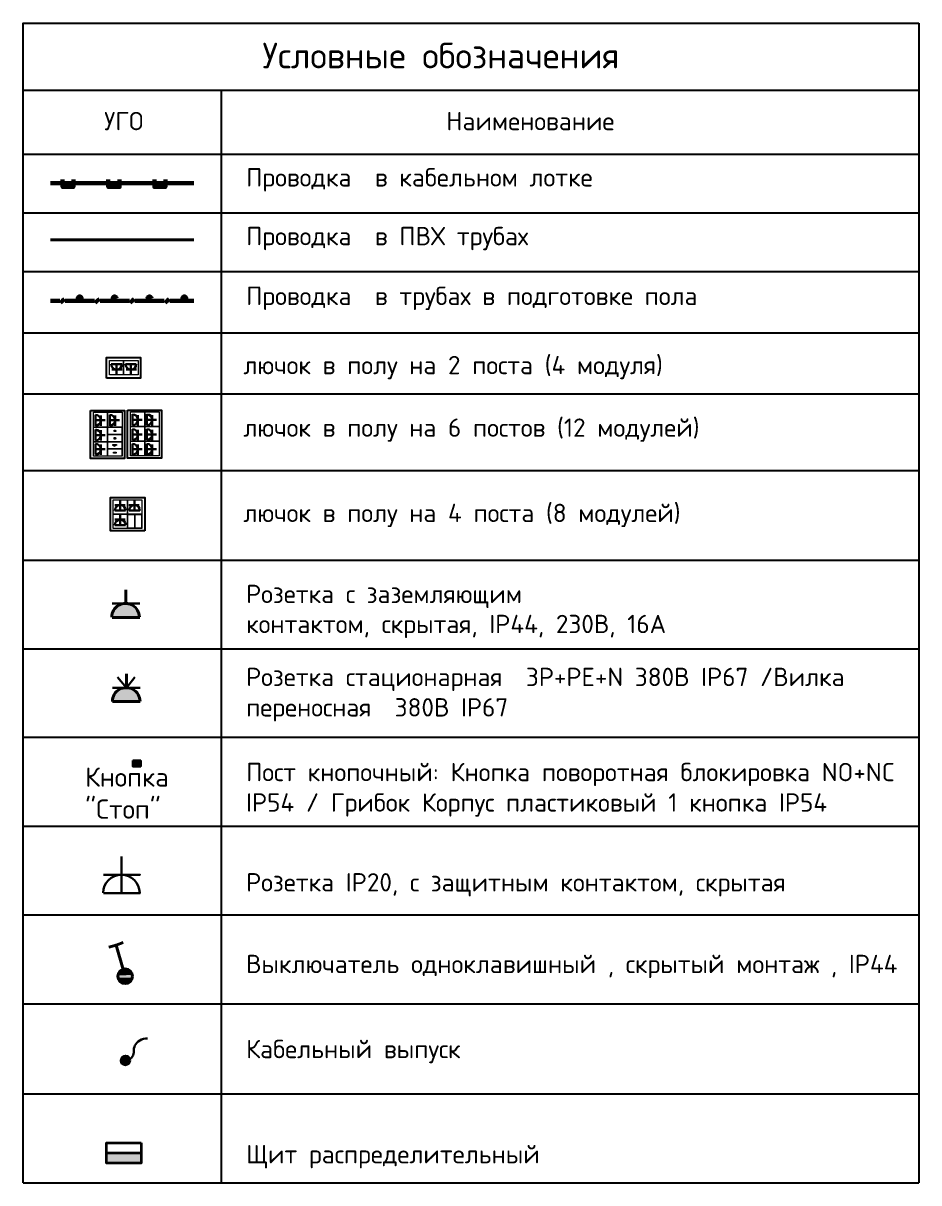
# Model space of a CAD drawing. Header units: millimetres. Extents: x -32 to 417638015, y -35 to 175284279.
# Drawn here: x 416202413 to 416213508, y 175229005 to 175243374 of the extents above; entities that cross this region are included whole.
import ezdxf

# ---------------------------------------------------------------- set-up
doc = ezdxf.new("R2010")
doc.units = ezdxf.units.MM
for name, color, linetype in [('PDF _!!ОБН', 5, 'Continuous'), ('PDF __ЭМ_гофра', 5, 'Continuous'), ('PDF __ЭМ_Кабельный вывод', 1, 'Continuous'), ('PDF __ЭМ_Розетки быт', 5, 'Continuous'), ('PDF _SHTAMPS', 7, 'Continuous'), ('PDF _СС_розетки', 7, 'Continuous'), ('PDF _Текст', 7, 'Continuous'), ('PDF _ЭОМ_Щит', 5, 'Continuous'), ('ВНУТРЯНКА', 1, 'Continuous')]:
    doc.layers.add(name, color=color, linetype=linetype)
for name, color, linetype, true_color in [('PDF __ЭМ_В полу', 7, 'Continuous', 0x952500), ('PDF __ЭМ_Лоток', 7, 'Continuous', 0x0000b8), ('PDF __ЭМ_розетки', 7, 'Continuous', 0x0000dd), ('PDF __ЭМ_Розетки комп', 7, 'Continuous', 0x545454), ('PDF _ЭОМ _розетки', 7, 'Continuous', 0xeb0000)]:
    doc.layers.add(name, color=color, linetype=linetype, true_color=true_color)
doc.layers.add('Электро', color=250, linetype='Continuous', lineweight=25)
doc.layers.add('ЭОМ_Кабель для СУП', color=150, linetype='Continuous', lineweight=9)
doc.styles.add('ELine', font='txt.shx')
doc.styles.add('PDF ISOCPEUR', font='isocpeur.ttf')
doc.linetypes.add('TRAY', pattern='A,12.119257,["_",ELine,S=4.5,R=90,X=0,Y=-1.555839],0.750382,["_",ELine,S=4.5,R=0,X=0,Y=-0.805849],1.314849,["_",ELine,S=4.5,R=0,X=0,Y=-0.805849],2.250029,["_",ELine,S=4.5,R=90,X=0,Y=-1.555839],13.565483', length=30)

# ---------------------------------------------------------------- blocks, each defined once
blk = doc.blocks.new('Блок из 6 розеток .')
at = {"layer": 'PDF _СС_розетки', "linetype": 'Continuous', "lineweight": 20, "transparency": 33554687}
for points in [[(-391, 566), (-213, 566), (-213, 388), (-391, 388)], [(-391, 388), (-213, 388), (-213, 205), (-391, 205)], [(-391, 388), (-213, 388), (-213, 205), (-391, 205)], [(-391, 205), (-213, 205), (-213, 22), (-391, 22)]]:
    blk.add_lwpolyline(points, close=True, dxfattribs=at)
at = {"layer": 'PDF _ЭОМ _розетки', "color": 3, "linetype": 'Continuous', "lineweight": 25, "transparency": 33554687}
blk.add_lwpolyline([(0, 0), (-422, 0), (-422, 596), (0, 596)], close=True, dxfattribs=at)
at = {"layer": 'PDF _ЭОМ _розетки', "color": 7, "linetype": 'Continuous', "lineweight": 20, "transparency": 33554687}
for points in [[(-36, 388), (-213, 388), (-213, 566), (-36, 566)], [(-36, 205), (-213, 205), (-213, 388), (-36, 388)], [(-36, 22), (-213, 22), (-213, 205), (-36, 205)]]:
    blk.add_lwpolyline(points, close=True, dxfattribs=at)
at = {"layer": 'ВНУТРЯНКА', "color": 5, "lineweight": 30, "ltscale": 100, "transparency": 33554687}
for p, q in [((-307, 428), (-307, 555)), ((-307, 428), (-307, 555)), ((-129, 428), (-129, 555)), ((-129, 428), (-129, 555)), ((-307, 245), (-307, 373)), ((-307, 245), (-307, 373)), ((-129, 245), (-129, 373)), ((-129, 245), (-129, 373)), ((-307, 62), (-307, 190)), ((-307, 62), (-307, 190)), ((-129, 62), (-129, 190)), ((-129, 62), (-129, 190))]:
    blk.add_line(p, q, dxfattribs=at)
at = {"layer": 'Электро', "color": 5, "lineweight": 30, "transparency": 33554687}
for p, q in [((-240, 486), (-360, 486)), ((-240, 486), (-360, 486)), ((-240, 554), (-240, 419)), ((-240, 554), (-240, 419)), ((-62, 486), (-182, 486)), ((-62, 486), (-182, 486)), ((-62, 554), (-62, 419)), ((-62, 554), (-62, 419)), ((-240, 304), (-360, 304)), ((-240, 304), (-360, 304)), ((-240, 371), (-240, 236)), ((-240, 371), (-240, 236)), ((-62, 304), (-182, 304)), ((-62, 304), (-182, 304)), ((-62, 371), (-62, 236)), ((-62, 371), (-62, 236)), ((-240, 188), (-240, 53)), ((-240, 188), (-240, 53)), ((-62, 188), (-62, 53)), ((-62, 188), (-62, 53)), ((-240, 121), (-360, 121)), ((-240, 121), (-360, 121)), ((-62, 121), (-182, 121)), ((-62, 121), (-182, 121))]:
    blk.add_line(p, q, dxfattribs=at)
for centre in [(-240, 486), (-239, 486), (-62, 486), (-62, 486), (-240, 304), (-239, 304), (-62, 304), (-62, 304), (-240, 121), (-239, 121), (-62, 121), (-62, 121)]:
    blk.add_ellipse(centre, major_axis=(47.6, 47.6), ratio=1, start_param=0.787621, end_param=3.924768, dxfattribs=at)
blk = doc.blocks.new('Люк на 2 места')
at = {"layer": 'PDF _ЭОМ _розетки', "color": 3, "linetype": 'Continuous', "lineweight": 25, "transparency": 33554687}
blk.add_lwpolyline([(0, 255), (0, 0), (-422, 0), (-422, 255)], close=True, dxfattribs=at)
at = {"layer": 'PDF _ЭОМ _розетки', "color": 7, "linetype": 'Continuous', "lineweight": 20, "transparency": 33554687}
for points in [[(-213, 215), (-213, 37), (-391, 37), (-391, 215)], [(-36, 215), (-36, 37), (-213, 37), (-213, 215)]]:
    blk.add_lwpolyline(points, close=True, dxfattribs=at)
at = {"layer": 'ВНУТРЯНКА', "color": 5, "lineweight": 30, "ltscale": 100, "transparency": 33554687}
for p, q in [((-244, 147), (-372, 147)), ((-68, 147), (-195, 147))]:
    blk.add_line(p, q, dxfattribs=at)
at = {"layer": 'Электро', "color": 5, "lineweight": 30, "transparency": 33554687}
for p, q in [((-303, 80), (-303, 200)), ((-126, 80), (-126, 200)), ((-370, 80), (-236, 80)), ((-194, 80), (-59, 80))]:
    blk.add_line(p, q, dxfattribs=at)
at = {"layer": 'Электро', "color": 5, "lineweight": 30, "transparency": 33554687, "extrusion": (0, 0, -1)}
for centre in [(-303, 80), (-126, 80)]:
    blk.add_ellipse(centre, major_axis=(-47.6, -47.6), ratio=1, start_param=0.787621, end_param=3.924768, dxfattribs=at)
blk = doc.blocks.new('розетк для люка')
at = {"layer": 'ВНУТРЯНКА', "color": 5, "lineweight": 30, "ltscale": 100, "transparency": 33554687}
blk.add_line((-67, -59), (-67, 69), dxfattribs=at)
at = {"layer": 'Электро', "color": 5, "lineweight": 30, "transparency": 33554687}
for p, q in [((0, 0), (-120, 0)), ((0, 67), (0, -67))]:
    blk.add_line(p, q, dxfattribs=at)
blk.add_ellipse((0, 0), major_axis=(47.6, 47.6), ratio=1, start_param=0.787621, end_param=3.924768, dxfattribs=at)
blk = doc.blocks.new('Люк на 6 мест')
h = blk.add_hatch(color=256)
h.dxf.hatch_style = 1
h.paths.add_polyline_path([(-324, 435), (-324, 435), (-313, 443), (-289, 443), (-279, 435), (-279, 435), (-279, 423), (-324, 423)])
h = blk.add_hatch(color=256)
h.dxf.hatch_style = 1
h.paths.add_polyline_path([(-285, 516), (-285, 527), (-319, 527), (-319, 516)])
h = blk.add_hatch(color=256)
h.dxf.hatch_style = 1
h.paths.add_polyline_path([(-312, 335), (-312, 342), (-317, 342), (-317, 347), (-312, 347), (-312, 354), (-293, 354), (-292, 335)])
h = blk.add_hatch(color=256)
h.dxf.hatch_style = 1
h.paths.add_polyline_path([(-311, 243), (-311, 250), (-317, 250), (-317, 256), (-311, 256), (-311, 262), (-292, 262), (-292, 243)])
for p, q in [((-324, 423), (-324, 435)), ((-324, 435), (-324, 435)), ((-289, 443), (-297, 443)), ((-297, 443), (-297, 435)), ((-289, 435), (-289, 443)), ((-289, 435), (-279, 435)), ((-279, 435), (-279, 423)), ((-279, 423), (-324, 423))]:
    blk.add_line(p, q)
for points in [[(-215, 477), (-388, 477), (-388, 566), (-215, 566)], [(-215, 388), (-388, 388), (-388, 477), (-215, 477)], [(-285, 527), (-285, 516), (-319, 516), (-319, 527)], [(-216, 205), (-389, 205), (-388, 299), (-215, 299)], [(-215, 299), (-388, 299), (-388, 388), (-215, 388)]]:
    blk.add_lwpolyline(points, close=True)
for points in [[(-312, 347), (-317, 347), (-317, 342), (-312, 342)], [(-293, 354), (-292, 335), (-312, 335), (-312, 342)], [(-312, 347), (-312, 354), (-293, 354)], [(-311, 256), (-317, 256), (-317, 250), (-311, 250)], [(-292, 262), (-292, 243), (-311, 243), (-311, 250)], [(-311, 256), (-311, 262), (-292, 262)]]:
    blk.add_lwpolyline(points)
at = {"layer": 'PDF _СС_розетки', "linetype": 'Continuous', "lineweight": 20, "transparency": 33554687}
for points in [[(-391, 566), (-213, 566), (-213, 388), (-391, 388)], [(-391, 388), (-213, 388), (-213, 205), (-391, 205)], [(-391, 388), (-213, 388), (-213, 205), (-391, 205)], [(-391, 205), (-213, 205), (-213, 22), (-391, 22)]]:
    blk.add_lwpolyline(points, close=True, dxfattribs=at)
at = {"layer": 'PDF _ЭОМ _розетки', "color": 3, "linetype": 'Continuous', "lineweight": 25, "transparency": 33554687}
blk.add_lwpolyline([(0, 0), (-422, 0), (-422, 596), (0, 596)], close=True, dxfattribs=at)
at = {"layer": 'PDF _ЭОМ _розетки', "color": 7, "linetype": 'Continuous', "lineweight": 20, "transparency": 33554687}
for points in [[(-36, 388), (-213, 388), (-213, 566), (-36, 566)], [(-36, 205), (-213, 205), (-213, 388), (-36, 388)], [(-36, 22), (-213, 22), (-213, 205), (-36, 205)]]:
    blk.add_lwpolyline(points, close=True, dxfattribs=at)
at = {"layer": 'ВНУТРЯНКА', "color": 5, "lineweight": 30, "ltscale": 100, "transparency": 33554687}
for p, q in [((-129, 245), (-129, 373)), ((-129, 245), (-129, 373)), ((-307, 62), (-307, 190)), ((-307, 62), (-307, 190)), ((-129, 62), (-129, 190))]:
    blk.add_line(p, q, dxfattribs=at)
at = {"layer": 'ВНУТРЯНКА', "color": 1, "lineweight": 30, "ltscale": 100, "transparency": 33554687}
blk.add_line((-129, 62), (-129, 190), dxfattribs=at)
at = {"layer": 'Электро', "color": 5, "lineweight": 30, "transparency": 33554687}
for p, q in [((-62, 304), (-182, 304)), ((-62, 304), (-182, 304)), ((-62, 371), (-62, 236)), ((-62, 371), (-62, 236)), ((-240, 188), (-240, 53)), ((-62, 188), (-62, 53)), ((-240, 121), (-360, 121)), ((-240, 121), (-360, 121)), ((-62, 121), (-182, 121))]:
    blk.add_line(p, q, dxfattribs=at)
at = {"layer": 'Электро', "color": 1, "lineweight": 30, "transparency": 33554687}
for p, q in [((-240, 188), (-240, 53)), ((-62, 188), (-62, 53)), ((-62, 121), (-182, 121))]:
    blk.add_line(p, q, dxfattribs=at)
at = {"layer": 'Электро', "color": 5, "lineweight": 30, "transparency": 33554687}
for centre in [(-62, 304), (-62, 304), (-240, 121), (-239, 121), (-62, 121)]:
    blk.add_ellipse(centre, major_axis=(47.6, 47.6), ratio=1, start_param=0.787621, end_param=3.924768, dxfattribs=at)
at = {"layer": 'Электро', "color": 1, "lineweight": 30, "transparency": 33554687}
blk.add_ellipse((-62, 121), major_axis=(47.6, 47.6), ratio=1, start_param=0.787621, end_param=3.924768, dxfattribs=at)
at = {"color": 5, "linetype": 'TRAY', "lineweight": 53, "transparency": 33554687}
blk.add_blockref('розетк для люка', (-62, 480), dxfattribs=at)
blk = doc.blocks.new('Блок из 4 розеток')
for points in [[(-209, 203), (-124, 203), (-124, 34), (-209, 34)], [(-124, 203), (-39, 203), (-39, 34), (-124, 34)]]:
    blk.add_lwpolyline(points, close=True)
at = {"layer": 'PDF _ЭОМ _розетки', "color": 3, "linetype": 'Continuous', "lineweight": 25, "transparency": 33554687}
blk.add_lwpolyline([(0, 0), (-422, 0), (-422, 415), (0, 415)], close=True, dxfattribs=at)
at = {"layer": 'PDF _ЭОМ _розетки', "color": 7, "linetype": 'Continuous', "lineweight": 20, "transparency": 33554687}
for points in [[(-213, 385), (-213, 207), (-391, 207), (-391, 385)], [(-36, 385), (-36, 207), (-213, 207), (-213, 385)], [(-213, 207), (-213, 29), (-391, 29), (-391, 207)], [(-36, 207), (-36, 29), (-213, 29), (-213, 207)]]:
    blk.add_lwpolyline(points, close=True, dxfattribs=at)
at = {"layer": 'ВНУТРЯНКА', "color": 5, "lineweight": 30, "ltscale": 100, "transparency": 33554687}
for p, q in [((-244, 317), (-372, 317)), ((-68, 317), (-195, 317)), ((-244, 139), (-372, 139))]:
    blk.add_line(p, q, dxfattribs=at)
at = {"layer": 'Электро', "color": 5, "lineweight": 30, "transparency": 33554687}
for p, q in [((-303, 250), (-303, 370)), ((-126, 250), (-126, 370)), ((-370, 250), (-236, 250)), ((-303, 72), (-303, 192)), ((-194, 250), (-59, 250)), ((-370, 72), (-236, 72))]:
    blk.add_line(p, q, dxfattribs=at)
at = {"layer": 'Электро', "color": 5, "lineweight": 30, "transparency": 33554687, "extrusion": (0, 0, -1)}
for centre in [(-303, 250), (-126, 250), (-303, 72)]:
    blk.add_ellipse(centre, major_axis=(-47.6, -47.6), ratio=1, start_param=0.787621, end_param=3.924768, dxfattribs=at)

msp = doc.modelspace()

# ---------------------------------------------------------------- linework, layer by layer
at = {"layer": 'PDF _!!ОБН', "lineweight": 40}
for points in [[(416203653, 175231648), (416203564, 175231952), (416203653, 175231982)], [(416203475, 175231927), (416203564, 175231952)]]:
    msp.add_lwpolyline(points, dxfattribs=at)
at = {"layer": 'PDF _!!ОБН', "lineweight": 0}
for points in [[(416203602, 175231609), (416203759, 175231609), (416203602, 175231609)], [(416203615, 175231622), (416203746, 175231622), (416203615, 175231622)], [(416203640, 175231643), (416203721, 175231643), (416203640, 175231643)]]:
    msp.add_lwpolyline(points, dxfattribs=at)
at = {"layer": 'PDF _!!ОБН', "lineweight": 40}
msp.add_circle((416203676, 175231565), 91, dxfattribs=at)
at = {"layer": 'PDF _!!ОБН', "transparency": 33554559}
for points in [[(416203594, 175231593), (416203767, 175231593), (416203590, 175231580)], [(416203767, 175231593), (416203590, 175231580), (416203767, 175231580)], [(416203590, 175231580), (416203767, 175231580), (416203590, 175231576)], [(416203767, 175231580), (416203590, 175231576), (416203772, 175231576)], [(416203590, 175231576), (416203772, 175231576), (416203590, 175231563)], [(416203772, 175231576), (416203590, 175231563), (416203772, 175231563)], [(416203590, 175231563), (416203772, 175231563), (416203590, 175231559)], [(416203772, 175231563), (416203590, 175231559), (416203772, 175231559)], [(416203590, 175231559), (416203772, 175231559), (416203590, 175231546)], [(416203772, 175231559), (416203590, 175231546), (416203767, 175231546)], [(416203602, 175231609), (416203759, 175231609), (416203594, 175231597)], [(416203759, 175231609), (416203594, 175231597), (416203763, 175231597)], [(416203594, 175231597), (416203763, 175231597), (416203594, 175231593)], [(416203763, 175231597), (416203594, 175231593), (416203767, 175231593)], [(416203615, 175231622), (416203746, 175231622), (416203602, 175231609)], [(416203746, 175231622), (416203602, 175231609), (416203759, 175231609)], [(416203759, 175231609), (416203602, 175231609), (416203602, 175231609)], [(416203623, 175231635), (416203734, 175231635), (416203615, 175231622)], [(416203734, 175231635), (416203615, 175231622), (416203746, 175231622)], [(416203746, 175231622), (416203615, 175231622), (416203615, 175231622)], [(416203623, 175231635), (416203623, 175231635), (416203734, 175231635)], [(416203623, 175231635), (416203734, 175231635), (416203628, 175231635)], [(416203640, 175231643), (416203721, 175231643), (416203628, 175231635)], [(416203721, 175231643), (416203628, 175231635), (416203734, 175231635)], [(416203653, 175231648), (416203704, 175231648), (416203640, 175231643)], [(416203704, 175231648), (416203640, 175231643), (416203721, 175231643)], [(416203721, 175231643), (416203640, 175231643), (416203640, 175231643)], [(416203653, 175231648), (416203653, 175231648), (416203704, 175231648)], [(416203653, 175231648), (416203704, 175231648), (416203657, 175231648)], [(416203670, 175231652), (416203691, 175231652), (416203657, 175231648)], [(416203691, 175231652), (416203657, 175231648), (416203704, 175231648)], [(416203674, 175231652), (416203670, 175231652), (416203691, 175231652)], [(416203590, 175231546), (416203767, 175231546), (416203594, 175231542)], [(416203767, 175231546), (416203594, 175231542), (416203767, 175231542)], [(416203594, 175231542), (416203767, 175231542), (416203594, 175231529)], [(416203767, 175231542), (416203594, 175231529), (416203763, 175231529)], [(416203594, 175231529), (416203763, 175231529), (416203598, 175231525)], [(416203763, 175231529), (416203598, 175231525), (416203763, 175231525)], [(416203598, 175231525), (416203763, 175231525), (416203602, 175231516)], [(416203763, 175231525), (416203602, 175231516), (416203759, 175231516)], [(416203602, 175231516), (416203759, 175231516), (416203607, 175231508)], [(416203759, 175231516), (416203607, 175231508), (416203755, 175231508)], [(416203607, 175231508), (416203755, 175231508), (416203615, 175231499)], [(416203755, 175231508), (416203615, 175231499), (416203746, 175231499)], [(416203615, 175231499), (416203746, 175231499), (416203619, 175231495)], [(416203746, 175231499), (416203619, 175231495), (416203742, 175231495)], [(416203619, 175231495), (416203742, 175231495), (416203628, 175231487)], [(416203742, 175231495), (416203628, 175231487), (416203734, 175231487)], [(416203628, 175231487), (416203734, 175231487), (416203632, 175231482)], [(416203734, 175231487), (416203632, 175231482), (416203729, 175231482)], [(416203632, 175231482), (416203729, 175231482), (416203640, 175231478)], [(416203729, 175231482), (416203640, 175231478), (416203717, 175231478)], [(416203640, 175231478), (416203717, 175231478), (416203649, 175231478)], [(416203717, 175231478), (416203649, 175231478), (416203712, 175231478)], [(416203649, 175231478), (416203712, 175231478), (416203657, 175231474)], [(416203712, 175231478), (416203657, 175231474), (416203700, 175231474)], [(416203700, 175231474), (416203657, 175231474), (416203670, 175231474)], [(416203700, 175231474), (416203695, 175231474), (416203670, 175231474)], [(416203695, 175231474), (416203670, 175231474), (416203679, 175231470)]]:
    msp.add_solid(points, dxfattribs=at)
at = {"layer": 'PDF __ЭМ_В полу', "lineweight": 60}
for points in [[(416202751, 175239932), (416202866, 175239932)], [(416202925, 175239953), (416202900, 175239932), (416202874, 175239907)], [(416202933, 175239932), (416203115, 175239932), (416203297, 175239932)], [(416203357, 175239953), (416203331, 175239932), (416203306, 175239907)], [(416203365, 175239932), (416203547, 175239932), (416203729, 175239932)], [(416203789, 175239953), (416203763, 175239932), (416203738, 175239907)], [(416203797, 175239932), (416203979, 175239932), (416204161, 175239932)], [(416204220, 175239953), (416204195, 175239932), (416204170, 175239907)], [(416204229, 175239932), (416204411, 175239932), (416204525, 175239932)]]:
    msp.add_lwpolyline(points, dxfattribs=at)
for centre in [(416203113, 175239964), (416203545, 175239964), (416203977, 175239964), (416204409, 175239964)]:
    msp.add_circle(centre, 23.3, dxfattribs=at)
at = {"layer": 'PDF __ЭМ_гофра', "lineweight": 40}
msp.add_lwpolyline([(416202751, 175240690), (416204525, 175240690)], dxfattribs=at)
at = {"layer": 'PDF __ЭМ_Кабельный вывод', "lineweight": 30}
msp.add_lwpolyline([(416203951, 175230795, 0.121411), (416203857, 175230769, 0.13816), (416203795, 175230706)], format="xyb", dxfattribs=at)
msp.add_circle((416203679, 175230522), 57.2, dxfattribs=at)
for centre, radius, start, end in [((416203899, 175230649), 116, 151.1734, 187.3638), ((416203645, 175230682), 163, 280.4161, 300.846), ((416203671, 175230644), 121, 300.8432, 324.9253), ((416203696, 175230623), 86.8, 324.9292, 7.3651)]:
    msp.add_arc(centre, radius, start, end, dxfattribs=at)
at = {"layer": 'PDF __ЭМ_Кабельный вывод', "transparency": 33554559}
for points in [[(416203631, 175230553), (416203711, 175230469), (416203626, 175230545)], [(416203711, 175230469), (416203626, 175230545), (416203707, 175230464)], [(416203626, 175230545), (416203707, 175230464), (416203626, 175230541)], [(416203635, 175230558), (416203715, 175230473), (416203631, 175230553)], [(416203715, 175230473), (416203631, 175230553), (416203711, 175230469)], [(416203639, 175230562), (416203720, 175230477), (416203635, 175230558)], [(416203720, 175230477), (416203635, 175230558), (416203715, 175230473)], [(416203643, 175230562), (416203724, 175230481), (416203639, 175230562)], [(416203724, 175230481), (416203639, 175230562), (416203720, 175230477)], [(416203648, 175230566), (416203728, 175230486), (416203643, 175230562)], [(416203728, 175230486), (416203643, 175230562), (416203724, 175230481)], [(416203652, 175230570), (416203732, 175230490), (416203648, 175230566)], [(416203732, 175230490), (416203648, 175230566), (416203728, 175230486)], [(416203656, 175230575), (416203732, 175230494), (416203652, 175230570)], [(416203732, 175230494), (416203652, 175230570), (416203732, 175230490)], [(416203660, 175230575), (416203736, 175230498), (416203656, 175230575)], [(416203736, 175230498), (416203656, 175230575), (416203732, 175230494)], [(416203669, 175230575), (416203736, 175230507), (416203660, 175230575)], [(416203736, 175230507), (416203660, 175230575), (416203736, 175230498)], [(416203673, 175230575), (416203736, 175230511), (416203669, 175230575)], [(416203736, 175230511), (416203669, 175230575), (416203736, 175230507)], [(416203677, 175230579), (416203736, 175230515), (416203673, 175230575)], [(416203736, 175230515), (416203673, 175230575), (416203736, 175230511)], [(416203686, 175230579), (416203736, 175230524), (416203677, 175230579)], [(416203736, 175230524), (416203677, 175230579), (416203736, 175230515)], [(416203690, 175230575), (416203736, 175230528), (416203686, 175230579)], [(416203736, 175230528), (416203686, 175230579), (416203736, 175230524)], [(416203694, 175230575), (416203736, 175230532), (416203690, 175230575)], [(416203736, 175230532), (416203690, 175230575), (416203736, 175230528)], [(416203698, 175230575), (416203732, 175230541), (416203694, 175230575)], [(416203732, 175230541), (416203694, 175230575), (416203736, 175230532)], [(416203707, 175230570), (416203732, 175230545), (416203698, 175230575)], [(416203732, 175230545), (416203698, 175230575), (416203732, 175230541)], [(416203711, 175230570), (416203728, 175230549), (416203707, 175230570)], [(416203728, 175230549), (416203707, 175230570), (416203732, 175230545)], [(416203715, 175230566), (416203728, 175230553), (416203711, 175230570)], [(416203728, 175230553), (416203711, 175230570), (416203728, 175230549)], [(416203720, 175230562), (416203715, 175230566), (416203728, 175230553)], [(416203626, 175230541), (416203703, 175230464), (416203622, 175230536)], [(416203703, 175230464), (416203622, 175230536), (416203698, 175230460)], [(416203622, 175230536), (416203698, 175230460), (416203622, 175230532)], [(416203698, 175230460), (416203622, 175230532), (416203690, 175230460)], [(416203622, 175230532), (416203690, 175230460), (416203622, 175230524)], [(416203690, 175230460), (416203622, 175230524), (416203686, 175230460)], [(416203622, 175230524), (416203686, 175230460), (416203622, 175230519)], [(416203686, 175230460), (416203622, 175230519), (416203681, 175230460)], [(416203622, 175230519), (416203681, 175230460), (416203622, 175230515)], [(416203681, 175230460), (416203622, 175230515), (416203677, 175230460)], [(416203622, 175230515), (416203677, 175230460), (416203622, 175230507)], [(416203677, 175230460), (416203622, 175230507), (416203669, 175230460)], [(416203622, 175230507), (416203669, 175230460), (416203622, 175230503)], [(416203669, 175230460), (416203622, 175230503), (416203664, 175230460)], [(416203622, 175230503), (416203664, 175230460), (416203622, 175230498)], [(416203664, 175230460), (416203622, 175230498), (416203660, 175230464)], [(416203622, 175230498), (416203660, 175230464), (416203626, 175230490)], [(416203707, 175230464), (416203626, 175230541), (416203703, 175230464)], [(416203660, 175230464), (416203626, 175230490), (416203652, 175230464)], [(416203626, 175230490), (416203652, 175230464), (416203631, 175230486)], [(416203652, 175230464), (416203631, 175230486), (416203648, 175230469)], [(416203648, 175230469), (416203631, 175230486), (416203635, 175230481)], [(416203648, 175230469), (416203643, 175230473), (416203635, 175230481)], [(416203643, 175230473), (416203635, 175230481), (416203635, 175230477)]]:
    msp.add_solid(points, dxfattribs=at)
at = {"layer": 'PDF __ЭМ_Лоток', "lineweight": 60}
for points in [[(416202751, 175241393), (416202900, 175241393), (416202900, 175241439)], [(416203035, 175241439), (416203035, 175241393), (416203035, 175241346), (416202967, 175241346), (416202900, 175241346), (416202900, 175241393), (416202967, 175241393), (416203014, 175241393), (416203242, 175241393), (416203467, 175241393), (416203467, 175241439)], [(416203607, 175241439), (416203607, 175241393), (416203607, 175241346), (416203535, 175241346), (416203467, 175241346), (416203467, 175241393), (416203535, 175241393), (416203581, 175241393), (416203810, 175241393), (416204038, 175241393), (416204038, 175241439)], [(416204174, 175241439), (416204174, 175241393), (416204174, 175241346), (416204106, 175241346), (416204038, 175241346), (416204038, 175241393), (416204106, 175241393), (416204148, 175241393), (416204377, 175241393), (416204525, 175241393)]]:
    msp.add_lwpolyline(points, dxfattribs=at)
at = {"layer": 'PDF __ЭМ_розетки', "lineweight": 30}
for points in [[(416203632, 175232595), (416203632, 175232823), (416203632, 175233048)], [(416203632, 175232595), (416203632, 175232823)], [(416203408, 175232595), (416203861, 175232595), (416203408, 175232595)]]:
    msp.add_lwpolyline(points, dxfattribs=at)
msp.add_lwpolyline([(416203408, 175232823), (416203861, 175232823)], close=True, dxfattribs=at)
msp.add_arc((416203630, 175232597), 226, 0.0003, 179.9997, dxfattribs=at)
at = {"layer": 'PDF __ЭМ_Розетки быт', "lineweight": 40}
for points in [[(416203683, 175236184), (416203683, 175236354)], [(416203513, 175236011), (416203856, 175236011)]]:
    msp.add_lwpolyline(points, dxfattribs=at)
at = {"layer": 'PDF __ЭМ_Розетки быт', "lineweight": 30}
msp.add_lwpolyline([(416203513, 175236184), (416203856, 175236184)], dxfattribs=at)
at = {"layer": 'PDF __ЭМ_Розетки быт', "color": 5, "lineweight": 40}
for points in [[(416203691, 175235139), (416203691, 175235312)], [(416203861, 175234969), (416203518, 175234969)]]:
    msp.add_lwpolyline(points, dxfattribs=at)
at = {"layer": 'PDF __ЭМ_Розетки быт', "color": 5, "lineweight": 30}
for points in [[(416203797, 175235270), (416203691, 175235139), (416203581, 175235270)], [(416203861, 175235139), (416203518, 175235139)]]:
    msp.add_lwpolyline(points, dxfattribs=at)
at = {"layer": 'PDF __ЭМ_Розетки быт', "lineweight": 40}
msp.add_arc((416203681, 175236013), 171, 359.9992, 180.0008, dxfattribs=at)
at = {"layer": 'PDF __ЭМ_Розетки быт', "color": 5, "lineweight": 40}
msp.add_arc((416203689, 175234971), 171, 359.9992, 180.0008, dxfattribs=at)
at = {"layer": 'PDF __ЭМ_Розетки быт', "transparency": 33554559}
for points in [[(416203564, 175236134), (416203805, 175236134), (416203590, 175236155)], [(416203590, 175236155), (416203780, 175236155), (416203619, 175236172)], [(416203805, 175236134), (416203590, 175236155), (416203780, 175236155)], [(416203750, 175236172), (416203619, 175236172), (416203653, 175236180)], [(416203780, 175236155), (416203619, 175236172), (416203750, 175236172)], [(416203717, 175236180), (416203653, 175236180), (416203683, 175236184)], [(416203750, 175236172), (416203717, 175236180), (416203653, 175236180)], [(416203513, 175236011), (416203856, 175236011), (416203518, 175236045)], [(416203518, 175236045), (416203852, 175236045), (416203526, 175236079)], [(416203856, 175236011), (416203518, 175236045), (416203852, 175236045)], [(416203526, 175236079), (416203844, 175236079), (416203543, 175236108)], [(416203852, 175236045), (416203526, 175236079), (416203844, 175236079)], [(416203543, 175236108), (416203827, 175236108), (416203564, 175236134)], [(416203844, 175236079), (416203543, 175236108), (416203827, 175236108)], [(416203827, 175236108), (416203564, 175236134), (416203805, 175236134)]]:
    msp.add_solid(points, dxfattribs=at)
at = {"layer": 'PDF __ЭМ_Розетки быт', "color": 5, "transparency": 33554559}
for points in [[(416203861, 175234969), (416203518, 175234969), (416203856, 175235003)], [(416203518, 175234969), (416203856, 175235003), (416203522, 175235003)], [(416203856, 175235003), (416203522, 175235003), (416203848, 175235037)], [(416203522, 175235003), (416203848, 175235037), (416203530, 175235037)], [(416203848, 175235037), (416203530, 175235037), (416203831, 175235067)], [(416203530, 175235037), (416203831, 175235067), (416203547, 175235067)], [(416203831, 175235067), (416203547, 175235067), (416203810, 175235092)], [(416203547, 175235067), (416203810, 175235092), (416203568, 175235092)], [(416203810, 175235092), (416203568, 175235092), (416203784, 175235113)], [(416203568, 175235092), (416203784, 175235113), (416203594, 175235113)], [(416203784, 175235113), (416203594, 175235113), (416203755, 175235126)], [(416203594, 175235113), (416203755, 175235126), (416203623, 175235126)], [(416203623, 175235126), (416203657, 175235139), (416203721, 175235139)], [(416203623, 175235126), (416203755, 175235126), (416203721, 175235139)], [(416203657, 175235139), (416203721, 175235139), (416203691, 175235139)]]:
    msp.add_solid(points, dxfattribs=at)
at = {"layer": 'PDF __ЭМ_Розетки комп', "color": 5, "lineweight": 30}
msp.add_lwpolyline([(416203769, 175234237), (416203870, 175234237), (416203870, 175234165), (416203769, 175234165)], close=True, dxfattribs=at)
at = {"layer": 'PDF __ЭМ_Розетки комп', "lineweight": 0}
for points in [[(416203794, 175234186), (416203786, 175234186), (416203794, 175234186)], [(416203841, 175234228), (416203798, 175234228), (416203841, 175234228)], [(416203841, 175234228), (416203819, 175234228), (416203841, 175234228)], [(416203841, 175234173), (416203828, 175234173), (416203841, 175234173)], [(416203845, 175234224), (416203832, 175234224), (416203845, 175234224)], [(416203845, 175234177), (416203836, 175234177), (416203845, 175234177)], [(416203849, 175234186), (416203845, 175234186), (416203849, 175234186)]]:
    msp.add_lwpolyline(points, dxfattribs=at)
at = {"layer": 'PDF __ЭМ_Розетки комп', "color": 5, "lineweight": 25}
for radius in [36, 27.5]:
    msp.add_circle((416203817, 175234201), radius, dxfattribs=at)
at = {"layer": 'PDF __ЭМ_Розетки комп', "transparency": 33554559}
for points in [[(416203790, 175234216), (416203794, 175234211), (416203786, 175234211)], [(416203786, 175234211), (416203794, 175234211), (416203794, 175234211)], [(416203794, 175234211), (416203794, 175234211), (416203786, 175234211)], [(416203794, 175234211), (416203786, 175234211), (416203794, 175234207)], [(416203786, 175234211), (416203794, 175234207), (416203786, 175234207)], [(416203786, 175234207), (416203794, 175234207), (416203794, 175234207)], [(416203794, 175234207), (416203794, 175234207), (416203786, 175234207)], [(416203794, 175234207), (416203786, 175234207), (416203790, 175234199)], [(416203786, 175234207), (416203790, 175234199), (416203786, 175234199)], [(416203790, 175234199), (416203786, 175234199), (416203794, 175234194)], [(416203786, 175234199), (416203794, 175234194), (416203786, 175234194)], [(416203786, 175234194), (416203794, 175234194), (416203794, 175234194)], [(416203794, 175234194), (416203794, 175234194), (416203786, 175234194)], [(416203794, 175234194), (416203786, 175234194), (416203794, 175234190)], [(416203786, 175234194), (416203794, 175234190), (416203786, 175234190)], [(416203794, 175234190), (416203786, 175234190), (416203794, 175234186)], [(416203786, 175234190), (416203794, 175234186), (416203786, 175234186)], [(416203786, 175234186), (416203794, 175234186), (416203790, 175234186)], [(416203794, 175234224), (416203798, 175234220), (416203790, 175234220)], [(416203790, 175234220), (416203798, 175234220), (416203798, 175234220)], [(416203798, 175234220), (416203798, 175234220), (416203790, 175234220)], [(416203798, 175234220), (416203790, 175234220), (416203794, 175234216)], [(416203790, 175234220), (416203794, 175234216), (416203790, 175234216)], [(416203794, 175234216), (416203790, 175234216), (416203794, 175234211)], [(416203794, 175234186), (416203790, 175234186), (416203798, 175234182)], [(416203790, 175234186), (416203798, 175234182), (416203790, 175234182)], [(416203790, 175234182), (416203798, 175234182), (416203798, 175234182)], [(416203798, 175234182), (416203798, 175234182), (416203790, 175234182)], [(416203798, 175234182), (416203790, 175234182), (416203802, 175234177)], [(416203790, 175234182), (416203802, 175234177), (416203794, 175234177)], [(416203798, 175234228), (416203807, 175234224), (416203794, 175234224)], [(416203802, 175234224), (416203802, 175234224), (416203794, 175234224)], [(416203802, 175234224), (416203794, 175234224), (416203807, 175234224)], [(416203794, 175234224), (416203802, 175234224), (416203802, 175234224)], [(416203802, 175234224), (416203802, 175234224), (416203794, 175234224)], [(416203802, 175234224), (416203794, 175234224), (416203798, 175234220)], [(416203794, 175234177), (416203802, 175234177), (416203802, 175234177)], [(416203802, 175234177), (416203802, 175234177), (416203794, 175234177)], [(416203807, 175234177), (416203807, 175234177), (416203794, 175234177)], [(416203807, 175234177), (416203794, 175234177), (416203802, 175234177)], [(416203807, 175234177), (416203794, 175234177), (416203811, 175234173)], [(416203794, 175234177), (416203811, 175234173), (416203798, 175234173)], [(416203802, 175234232), (416203841, 175234228), (416203798, 175234228)], [(416203798, 175234228), (416203841, 175234228), (416203841, 175234228)], [(416203811, 175234228), (416203811, 175234228), (416203798, 175234228)], [(416203811, 175234228), (416203798, 175234228), (416203815, 175234228)], [(416203811, 175234228), (416203798, 175234228), (416203807, 175234224)], [(416203815, 175234173), (416203815, 175234173), (416203798, 175234173)], [(416203815, 175234173), (416203798, 175234173), (416203811, 175234173)], [(416203798, 175234173), (416203841, 175234173), (416203841, 175234173)], [(416203841, 175234173), (416203841, 175234173), (416203798, 175234173)], [(416203841, 175234173), (416203798, 175234173), (416203832, 175234169)], [(416203798, 175234173), (416203832, 175234169), (416203802, 175234169)], [(416203811, 175234232), (416203832, 175234232), (416203802, 175234232)], [(416203832, 175234232), (416203802, 175234232), (416203841, 175234228)], [(416203832, 175234169), (416203802, 175234169), (416203828, 175234169)], [(416203802, 175234169), (416203828, 175234169), (416203811, 175234169)], [(416203815, 175234232), (416203828, 175234232), (416203811, 175234232)], [(416203828, 175234232), (416203811, 175234232), (416203832, 175234232)], [(416203828, 175234169), (416203811, 175234169), (416203824, 175234165)], [(416203811, 175234169), (416203824, 175234165), (416203815, 175234165)], [(416203824, 175234232), (416203815, 175234232), (416203828, 175234232)], [(416203819, 175234228), (416203841, 175234228), (416203828, 175234228)], [(416203828, 175234173), (416203841, 175234173), (416203819, 175234173)], [(416203841, 175234228), (416203828, 175234228), (416203841, 175234224)], [(416203828, 175234228), (416203841, 175234224), (416203832, 175234224)], [(416203832, 175234177), (416203841, 175234173), (416203828, 175234173)], [(416203845, 175234224), (416203845, 175234224), (416203832, 175234224)], [(416203845, 175234224), (416203832, 175234224), (416203841, 175234224)], [(416203832, 175234224), (416203845, 175234224), (416203836, 175234224)], [(416203836, 175234177), (416203845, 175234177), (416203832, 175234177)], [(416203841, 175234177), (416203841, 175234177), (416203832, 175234177)], [(416203841, 175234177), (416203832, 175234177), (416203845, 175234177)], [(416203841, 175234177), (416203832, 175234177), (416203841, 175234173)], [(416203845, 175234224), (416203836, 175234224), (416203849, 175234220)], [(416203836, 175234224), (416203849, 175234220), (416203841, 175234220)], [(416203841, 175234182), (416203845, 175234177), (416203836, 175234177)], [(416203841, 175234220), (416203849, 175234220), (416203849, 175234220)], [(416203849, 175234220), (416203849, 175234220), (416203841, 175234220)], [(416203849, 175234220), (416203841, 175234220), (416203849, 175234216)], [(416203841, 175234220), (416203849, 175234216), (416203841, 175234216)], [(416203849, 175234216), (416203841, 175234216), (416203849, 175234211)], [(416203841, 175234216), (416203849, 175234211), (416203845, 175234211)], [(416203845, 175234186), (416203849, 175234186), (416203841, 175234186)], [(416203849, 175234186), (416203841, 175234186), (416203849, 175234182)], [(416203841, 175234186), (416203849, 175234182), (416203841, 175234182)], [(416203841, 175234182), (416203849, 175234182), (416203849, 175234182)], [(416203849, 175234182), (416203849, 175234182), (416203841, 175234182)], [(416203849, 175234182), (416203841, 175234182), (416203845, 175234177)], [(416203853, 175234211), (416203853, 175234211), (416203845, 175234211)], [(416203853, 175234211), (416203845, 175234211), (416203849, 175234211)], [(416203853, 175234211), (416203845, 175234211), (416203853, 175234207)], [(416203845, 175234211), (416203853, 175234207), (416203845, 175234207)], [(416203845, 175234207), (416203853, 175234207), (416203853, 175234207)], [(416203853, 175234207), (416203853, 175234207), (416203845, 175234207)], [(416203853, 175234207), (416203845, 175234207), (416203853, 175234199)], [(416203845, 175234207), (416203853, 175234199), (416203845, 175234199)], [(416203853, 175234199), (416203845, 175234199), (416203853, 175234194)], [(416203845, 175234199), (416203853, 175234194), (416203845, 175234194)], [(416203845, 175234194), (416203853, 175234194), (416203853, 175234194)], [(416203853, 175234194), (416203853, 175234194), (416203845, 175234194)], [(416203853, 175234194), (416203845, 175234194), (416203853, 175234190)], [(416203845, 175234194), (416203853, 175234190), (416203845, 175234190)], [(416203853, 175234190), (416203845, 175234190), (416203849, 175234186)], [(416203845, 175234190), (416203849, 175234186), (416203845, 175234186)]]:
    msp.add_solid(points, dxfattribs=at)
at = {"layer": 'PDF __ЭМ_Розетки комп', "color": 1, "transparency": 33554559}
for points in [[(416203794, 175234207), (416203845, 175234199), (416203790, 175234199)], [(416203845, 175234199), (416203790, 175234199), (416203845, 175234194)], [(416203790, 175234199), (416203845, 175234194), (416203794, 175234194)], [(416203798, 175234220), (416203841, 175234216), (416203794, 175234216)], [(416203841, 175234216), (416203794, 175234216), (416203845, 175234211)], [(416203794, 175234216), (416203845, 175234211), (416203794, 175234211)], [(416203845, 175234211), (416203794, 175234211), (416203845, 175234207)], [(416203794, 175234211), (416203845, 175234207), (416203794, 175234207)], [(416203845, 175234207), (416203794, 175234207), (416203845, 175234199)], [(416203845, 175234194), (416203794, 175234194), (416203845, 175234190)], [(416203794, 175234194), (416203845, 175234190), (416203794, 175234190)], [(416203845, 175234190), (416203794, 175234190), (416203841, 175234186)], [(416203794, 175234190), (416203841, 175234186), (416203794, 175234186)], [(416203841, 175234186), (416203794, 175234186), (416203841, 175234182)], [(416203794, 175234186), (416203841, 175234182), (416203798, 175234182)], [(416203802, 175234224), (416203841, 175234220), (416203798, 175234220)], [(416203841, 175234220), (416203798, 175234220), (416203841, 175234216)], [(416203841, 175234182), (416203798, 175234182), (416203836, 175234177)], [(416203798, 175234182), (416203836, 175234177), (416203802, 175234177)], [(416203807, 175234224), (416203836, 175234224), (416203802, 175234224)], [(416203836, 175234224), (416203802, 175234224), (416203841, 175234220)], [(416203836, 175234177), (416203802, 175234177), (416203832, 175234177)], [(416203802, 175234177), (416203832, 175234177), (416203807, 175234177)], [(416203811, 175234228), (416203832, 175234224), (416203807, 175234224)], [(416203832, 175234224), (416203807, 175234224), (416203836, 175234224)], [(416203832, 175234177), (416203807, 175234177), (416203828, 175234173)], [(416203807, 175234177), (416203828, 175234173), (416203811, 175234173)], [(416203815, 175234228), (416203828, 175234228), (416203811, 175234228)], [(416203828, 175234228), (416203811, 175234228), (416203832, 175234224)], [(416203828, 175234173), (416203811, 175234173), (416203819, 175234173)], [(416203811, 175234173), (416203819, 175234173), (416203815, 175234173)], [(416203819, 175234228), (416203815, 175234228), (416203828, 175234228)]]:
    msp.add_solid(points, dxfattribs=at)
at = {"layer": 'PDF _SHTAMPS', "lineweight": 25}
for points in [[(416202413, 175229005), (416202413, 175231009), (416202413, 175243374), (416213508, 175243374)], [(416213508, 175243374), (416213508, 175229005)], [(416202413, 175242544), (416213508, 175242544)], [(416204864, 175242544), (416204864, 175229005)], [(416202413, 175241753), (416213508, 175241753)], [(416202413, 175241024), (416213508, 175241024)], [(416202413, 175240296), (416213508, 175240296)], [(416202413, 175239538), (416213508, 175239538)], [(416202413, 175238781), (416213508, 175238781)], [(416202413, 175237832), (416213508, 175237832)], [(416202413, 175236719), (416213508, 175236719)], [(416202413, 175235623), (416213508, 175235623)], [(416202413, 175234526), (416213508, 175234526)], [(416202413, 175233425), (416213508, 175233425)], [(416202413, 175232325), (416213508, 175232325)], [(416202413, 175231224), (416213508, 175231224)], [(416202413, 175230106), (416213508, 175230106)], [(416202413, 175229005), (416213508, 175229005)]]:
    msp.add_lwpolyline(points, dxfattribs=at)
at = {"layer": 'PDF _ЭОМ_Щит', "lineweight": 35}
msp.add_lwpolyline([(416203875, 175229502), (416203875, 175229248), (416203443, 175229248), (416203443, 175229502)], close=True, dxfattribs=at)
msp.add_lwpolyline([(416203443, 175229375), (416203875, 175229375)], dxfattribs=at)
at = {"layer": 'PDF _ЭОМ_Щит', "transparency": 33554559}
for points in [[(416203443, 175229248), (416203875, 175229248), (416203443, 175229375)], [(416203875, 175229248), (416203443, 175229375), (416203875, 175229375)]]:
    msp.add_solid(points, dxfattribs=at)

# ---------------------------------------------------------------- block references
at = {"layer": 'ЭОМ_Кабель для СУП', "color": 217, "linetype": 'ByBlock', "lineweight": 40, "true_color": 0x93278f, "transparency": 33554687, "rotation": 180}
for name, p in [('Люк на 2 места', (416203444, 175239230)), ('Люк на 6 мест', (416203246, 175238575)), ('Блок из 6 розеток .', (416203705, 175238581))]:
    msp.add_blockref(name, p, dxfattribs=at)
at = {"layer": 'ЭОМ_Кабель для СУП', "color": 217, "linetype": 'ByBlock', "lineweight": 40, "true_color": 0x93278f, "transparency": 33554687}
msp.add_blockref('Блок из 4 розеток', (416203918, 175237084), dxfattribs=at)

# ---------------------------------------------------------------- texts
at = {"layer": 'PDF _Текст', "attachment_point": 4, "style": 'PDF ISOCPEUR'}
for s, insert, char_height in [('Условные обозначения', (416205376, 175242973), 318.13), ('УГО', (416203416, 175242161), 227.2), ('Наименование', (416207654, 175242161), 227.24), ('Проводка  в кабельном лотке', (416205174, 175241433), 227.24), ('Проводка  в ПВХ трубах', (416205174, 175240705), 227.24), ('Проводка  в трубах в подготовке пола', (416205174, 175239964), 227.24), ('{\\C256;\\c0;лючок в полу на 2 поста (4 модуля)}', (416205141, 175239107), 227.24), ('{\\C256;\\c0;лючок в полу на 6 постов (12 модулей)}', (416205141, 175238332), 227.24), ('{\\C256;\\c0;лючок в полу на 4 поста (8 модулей)}', (416205141, 175237275), 227.24), ('Розетка с заземляющим', (416205174, 175236271), 227.24), ('контактом, скрытая, IP44, 230В, 16А', (416205174, 175235899), 227.24), ('Розетка стационарная  3Р+РЕ+N 380В IP67 /Вилка', (416205174, 175235243), 227.24), ('переносная  380В IP67', (416205174, 175234866), 227.24), ('Пост кнопочный: Кнопка поворотная блокировка NO+NC', (416205174, 175234064), 227.24), ('IP54 / Грибок Корпус пластиковый 1 кнопка IP54', (416205174, 175233687), 227.24), ('Розетка IP20, с защитным контактом, скрытая', (416205174, 175232698), 227.24), ('Выключатель одноклавишный , скрытый монтаж , IP44', (416205174, 175231686), 227.24), ('Кабельный выпуск', (416205174, 175230632), 227.24), ('Щит распределительный', (416205174, 175229329), 227.24)]:
    msp.add_mtext(s, dxfattribs=dict(at, insert=insert, char_height=char_height))
at = {"layer": 'PDF _Текст', "color": 5, "char_height": 238.6, "attachment_point": 4, "style": 'PDF ISOCPEUR'}
for s, insert in [('Кнопка', (416203180, 175234033)), ('"Стоп"', (416203180, 175233636))]:
    msp.add_mtext(s, dxfattribs=dict(at, insert=insert))

doc.saveas('drawing.dxf')
